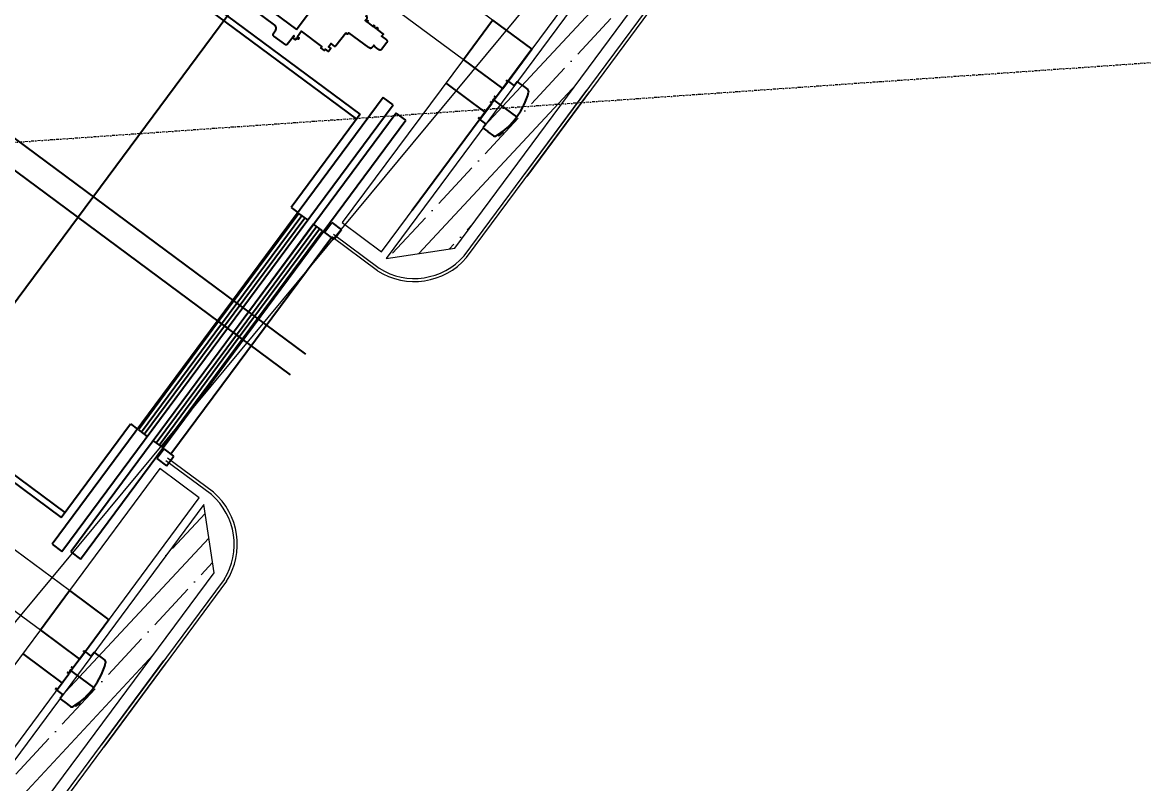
# Model space of a CAD drawing. Header units: millimetres. Extents: x -798 to 124478, y -405 to 121556.
# Drawn here: x 47515 to 52093, y 25462 to 28570 of the extents above; entities that cross this region are included whole.
import ezdxf
from ezdxf.enums import TextEntityAlignment as Align

# ---------------------------------------------------------------- set-up
doc = ezdxf.new("R2010")
doc.units = ezdxf.units.MM
doc.linetypes.add('CENTER', pattern=[2, 1.25, -0.25, 0.25, -0.25])
doc.linetypes.add('Strichpunkt', pattern=[25.4, 12.7, -6.35, 0, -6.35])
for name, color, linetype in [('0 @ 0.1', 7, 'Continuous'), ('0 @ 0.2', 7, 'Continuous'), ('0 @ 100', 7, 'Continuous'), ('0 @ 20', 7, 'Continuous'), ('0 @ 200', 7, 'Continuous'), ('0 @ 50', 7, 'Continuous'), ('0 @ 75', 7, 'Continuous'), ('1', 7, 'Continuous')]:
    doc.layers.add(name, color=color, linetype=linetype)
for name, color, linetype, lineweight in [('002 - Размеры', 255, 'Continuous', 9), ('A-AXES', 40, 'CENTER', 5), ('A-Hatch', 253, 'Continuous', 9), ('A-WALL-BRCK', 5, 'Continuous', 9), ('A-WALL-GVL', 5, 'Continuous', 13), ('LWA', 9, 'Continuous', 0), ('S-WALL', 5, 'Continuous', 15), ('тонкая 013', 4, 'Continuous', 18)]:
    doc.layers.add(name, color=color, linetype=linetype, lineweight=lineweight)
doc.styles.add('Arch-Dim', font='romans.shx', dxfattribs={"width": 0.75})

# ---------------------------------------------------------------- blocks, each defined once
blk = doc.blocks.new('ddddddddd')
at = {"layer": 'A-WALL-GVL', "ltscale": 50}
for p, q in [((3991336.2, 887670.5), (3991336.2, 887902.5)), ((3991348.7, 887670.1), (3991348.7, 887902.5)), ((3992473.7, 887670.1), (3992473.7, 887902.5)), ((3992486.2, 887670.5), (3992486.2, 887902.5)), ((3989834.2, 887422.5), (3990676.2, 887422.5)), ((3991088.2, 887422.5), (3990246.2, 887422.5)), ((3992734.2, 887422.5), (3993576.2, 887422.5)), ((3993988.2, 887422.5), (3993146.2, 887422.5)), ((3989833.7, 887410), (3990676.2, 887410)), ((3991088.7, 887410), (3990246.2, 887410)), ((3992733.7, 887410), (3993576.2, 887410)), ((3993988.7, 887410), (3993146.2, 887410))]:
    blk.add_line(p, q, dxfattribs=at)
for centre, radius, start, end in [((3991067.8, 887690.9), 269.1, 274.3366, 355.6634), ((3991067.8, 887690.9), 281.6, 274.2392, 355.7608), ((3992754.6, 887690.9), 281.6, 184.2392, 265.7608), ((3992754.6, 887690.9), 281.6, 184.2392, 265.7608), ((3992754.6, 887690.9), 269.1, 184.3366, 265.6634), ((3992754.6, 887690.9), 269.1, 184.3366, 265.6634)]:
    blk.add_arc(centre, radius, start, end, dxfattribs=at)
blk = doc.blocks.new('оси 2')
at = {"layer": 'A-AXES', "linetype": 'Strichpunkt', "transparency": 33554687}
blk.add_line((2275842.5, -2400709.9), (2165588.7, -2408442.3), dxfattribs=at)
blk = doc.blocks.new('*U74')
blk.add_lwpolyline([(0, 3.334), (11.053, 3.334), (11.053, 0), (0, 0)], close=True)
at = {"style": 'Arch-Dim', "width": 0.75}
blk.add_attdef('УРОВЕНЬ', text='', height=1.8, dxfattribs=at).set_placement((5.526, 0.774), align=Align.CENTER)
blk = doc.blocks.new('*U710')
at = {"layer": '0 @ 0.1', "transparency": 33554687, "xscale": 0.09999999999999994, "yscale": 0.09999999999999994, "zscale": 0.09999999999999994, "rotation": 359.9994288541457}
blk.add_blockref('*U74', (-589670.4, 21213.6), dxfattribs=at).add_auto_attribs({'УРОВЕНЬ': '+4,200'})
at = {"layer": '0 @ 0.2', "transparency": 33554687, "xscale": 0.2, "yscale": 0.2, "zscale": 0.2, "rotation": 265.9876910632498}
blk.add_blockref('*U74', (-588796.8, 21061.1), dxfattribs=at).add_auto_attribs({'УРОВЕНЬ': '+4,200'})
at = {"layer": '0 @ 100', "transparency": 33554687, "xscale": 100, "yscale": 100, "zscale": 100, "rotation": 4.011737790923141}
blk.add_blockref('*U74', (-589670.4, 21213.6), dxfattribs=at).add_auto_attribs({'УРОВЕНЬ': '+4,200'})
at = {"layer": '0 @ 20', "transparency": 33554687, "xscale": 19.99999999999999, "yscale": 19.99999999999999, "zscale": 19.99999999999999, "rotation": 265.9876910632498}
blk.add_blockref('*U74', (-588796.8, 21061.1), dxfattribs=at).add_auto_attribs({'УРОВЕНЬ': '+4,200'})
at = {"layer": '0 @ 200', "transparency": 33554687, "xscale": 199.9999999999999, "yscale": 199.9999999999999, "zscale": 199.9999999999999, "rotation": 265.9876910632498}
blk.add_blockref('*U74', (-588796.8, 21061.1), dxfattribs=at).add_auto_attribs({'УРОВЕНЬ': '+4,200'})
at = {"layer": '0 @ 50', "transparency": 33554687, "xscale": 49.99999999999998, "yscale": 49.99999999999998, "zscale": 49.99999999999998, "rotation": 265.9876910632498}
blk.add_blockref('*U74', (-588796.8, 21061.1), dxfattribs=at).add_auto_attribs({'УРОВЕНЬ': '+4,200'})
at = {"layer": '0 @ 75', "transparency": 33554687, "xscale": 75, "yscale": 75, "zscale": 75, "rotation": 265.9876910632499}
blk.add_blockref('*U74', (-588796.8, 21061.1), dxfattribs=at).add_auto_attribs({'УРОВЕНЬ': '+4,200'})
blk = doc.blocks.new('kkkj')
at = {"color": 5}
blk.add_blockref('*U710', (0, 0), dxfattribs=at)
blk = doc.blocks.new('MX14_Planview')
at = {"layer": '1'}
blk.add_lwpolyline([(250, -0.1), (249.9, -385.1), (248.1, -388.5), (246.3, -389.6), (244.3, -390.1), (239.8, -390.3), (236.2, -390.6), (233.4, -391.7), (232.1, -393.2), (231.2, -394.9), (231, -396.2), (231, -438.1), (230, -441.5), (229.9, -454.3), (229, -454.9), (228.3, -455.1), (227.1, -455.3), (226.3, -455.3), (222.5, -455.3), (222.3, -460), (221.8, -460.5), (221.8, -461.6), (221.6, -461.8), (220.9, -462.4), (219.9, -462.9), (218.8, -463.2), (217.3, -463.5), (215.8, -463.8), (214.3, -463.9), (212.2, -464), (210.7, -464), (209.7, -464), (208.6, -463.9), (207.3, -463.8), (207, -463.8), (207, -467.7), (206.5, -467.7), (206.5, -468.2), (212.5, -468.2), (212.5, -474.2), (206.5, -474.1), (206.5, -474.7), (207.9, -474.7), (207.9, -477.6), (206.5, -477.6), (206.5, -503.2), (212.5, -503.2), (212.5, -509.2), (206.5, -509.2), (206.5, -518.2), (212.5, -518.2), (212.5, -524.2), (206.5, -524.2), (206.5, -553.9), (206.1, -555.1), (205.7, -555.4), (204.7, -555.8), (195, -555.8), (195, -580.2), (194.1, -583.7), (193.1, -585.3), (191.7, -586.5), (190.1, -587.4), (188.4, -588), (186.5, -588.2), (185.1, -588.2), (152.8, -588.1), (151.6, -588), (149.8, -587.4), (148.7, -586.8), (147.5, -586), (146.3, -584.5), (145.9, -583.7), (145.4, -582.4), (145, -581.1), (145, -580.6), (145, -580.2), (145, -576.2), (145, -555.7), (146.5, -555.7), (146.5, -552.3), (144.3, -552.2), (141.5, -552), (134.8, -551.6), (133.1, -551.5), (132.4, -551.4), (131.4, -551.1), (131, -550.9), (130.3, -550.6), (129.5, -550), (129.1, -549.6), (128.5, -548.9), (128.2, -548.3), (128, -547.8), (127.8, -547.5), (127.6, -546.5), (127.5, -545.5), (127.5, -540.5), (127.4, -540.5), (127.4, -440.1), (121.2, -440.1), (118.5, -439.2), (118.5, -430.4), (53, -428.8), (50, -428.6), (49.1, -428.2), (48.6, -427.7), (48.5, -427.4), (48.5, -407.9), (32.5, -407.9), (31.5, -407), (31.5, -418.6), (16.5, -418.6), (16.5, -403.2), (9, -403.2), (9, -384.8), (16.5, -384.8), (16.5, -280.8), (-11, -280.8), (-11, -290.3), (-17, -290.3), (-17, -282.9), (-17.8, -282.9), (-17.8, -281.8), (-25.8, -281.8), (-25.8, -268.8), (-17.8, -268.8), (-17.8, -267.9), (-17, -267.8), (-17, -267.7), (-35.1, -266.8), (-61.7, -265.4), (-63, -265.3), (-63.8, -265.1), (-64.3, -264.9), (-64.7, -264.8), (-65.1, -264.5), (-65.5, -263.9), (-65.8, -263.5), (-66, -262.7), (-66, -262.3), (-66, -202), (-66, -198.1), (-64.1, -196.3), (-62.3, -195.1), (-60.5, -194.7), (-51.1, -193.8), (-41.4, -193), (-37, -191.6), (-32.9, -188.7), (-30.6, -185.8), (-28.8, -182.2), (-28, -178.1), (-28, -73.9), (-14.9, -73.2), (-8, -72.8), (-4.5, -72.6), (0, -71), (0, 71), (-4.1, 72.3), (-10.1, 72.6), (-28, 73.6), (-27, 176.9), (-28.8, 181.9), (-32.3, 187.7), (-40.5, 192.5), (-44.6, 193), (-51.1, 193.5), (-55.8, 194), (-61.5, 194.5), (-64.4, 196.3), (-66, 200.3), (-66, 201.7), (-66, 262), (-64.6, 264.5), (-61.8, 265.1), (-45.6, 265.9), (-17.8, 267.4), (-17.8, 268.3), (-25.8, 268.3), (-25.8, 281), (-17.9, 281), (-17.9, 282.1), (-17, 282.1), (-17, 289.7), (-11, 289.7), (-11, 280.2), (16.5, 280.2), (16.5, 384), (9, 384), (9, 403.4), (16.5, 403.4), (16.5, 418.3), (31.5, 418.3), (31.5, 406.6), (32.5, 407.6), (48.5, 407.6), (48.5, 426.9), (48.9, 428), (49.6, 428.4), (53, 428.5), (53, 461.7), (53, 462.8), (46.5, 462.8), (46.5, 488.8), (42.5, 488.8), (42.9, 510.9), (44, 512.4), (47.5, 513.8), (72, 513.8), (109.3, 513.5), (112, 511.2), (115.3, 507.6), (116.2, 505.1), (116.5, 503.7), (116.5, 498), (116.8, 495.5), (118.6, 491.7), (121.9, 489), (125.8, 487.9), (161.5, 487.8), (165, 486.4), (165.9, 485.2), (166.5, 482.8), (166.5, 467.8), (182.1, 467.8), (195.2, 467.7), (196.7, 467.4), (197.6, 467.2), (199.7, 466.3), (201.5, 465.1), (203.1, 463.6), (204.5, 461.7), (205.6, 459.5), (206.3, 456.9), (206.3, 452.8), (206.5, 427.8), (217.1, 427.2), (225.3, 427.2), (228.8, 425.4), (230.8, 422.3), (231, 420.8), (231.1, 395.2), (231.1, 393.2), (233.4, 391.4), (235.1, 390.6), (235.7, 390.4), (238.3, 390.1), (244.6, 389.8), (246.5, 389.2), (248.1, 388.2), (249, 387.2), (249.3, 386.6), (249.6, 386.1), (249.7, 385.4), (249.9, 384.8), (250, 383.8), (250, -0.2)], dxfattribs=at)
blk.add_lwpolyline([(10.5, -260.1), (110.5, -260.1), (110.5, 259.9), (10.5, 259.9)], close=True, dxfattribs=at)
blk = doc.blocks.new('57T')
at = {"layer": '1'}
for p, q in [((32571.9, -529.7), (32571.9, 1870.3)), ((32676.9, -529.7), (32676.9, 1870.3)), ((31546.9, 1300.3), (31546.9, -124.7)), ((33596.9, -124.7), (33596.9, 1300.3)), ((31571.9, 1275.3), (31571.9, -124.7)), ((33571.9, -124.7), (33571.9, 1275.3)), ((34226.9, 550.3), (31126.9, 550.3)), ((31546.9, -124.7), (32021.9, -124.7)), ((32021.9, -124.7), (32021.9, -159.7)), ((33596.9, -124.7), (33121.9, -124.7)), ((33121.9, -124.7), (33121.9, -159.7)), ((33706.9, -159.7), (31436.9, -159.7)), ((31436.9, -159.7), (31436.9, -209.7)), ((32571.9, -164.7), (32021.9, -164.7)), ((32021.9, -164.7), (32021.9, -209.7)), ((32021.9, -179.7), (32571.9, -179.7)), ((33121.9, -164.7), (32571.9, -164.7)), ((32571.9, -164.7), (32571.9, -209.7)), ((32571.9, -209.7), (32571.9, -164.7)), ((32571.9, -179.7), (33121.9, -179.7)), ((33121.9, -209.7), (33121.9, -164.7)), ((33706.9, -209.7), (33706.9, -159.7)), ((31436.9, -209.7), (33706.9, -209.7)), ((32021.9, -194.7), (32571.9, -194.7)), ((32021.9, -209.7), (32571.9, -209.7)), ((32571.9, -194.7), (33121.9, -194.7)), ((32571.9, -209.7), (33121.9, -209.7)), ((33687.4, -239.7), (31456.4, -239.7)), ((31456.4, -239.7), (31456.4, -289.7)), ((32571.9, -239.7), (32021.9, -239.7)), ((32021.9, -239.7), (32021.9, -284.7)), ((32021.9, -254.7), (32571.9, -254.7)), ((32021.9, -269.7), (32571.9, -269.7)), ((33121.9, -239.7), (32571.9, -239.7)), ((32571.9, -239.7), (32571.9, -284.7)), ((32571.9, -284.7), (32571.9, -239.7)), ((32571.9, -254.7), (33121.9, -254.7)), ((32571.9, -269.7), (33121.9, -269.7)), ((33121.9, -284.7), (33121.9, -239.7)), ((33687.4, -289.7), (33687.4, -239.7)), ((31456.4, -289.7), (33687.4, -289.7)), ((32021.9, -294.7), (31971.9, -294.7)), ((31971.9, -294.7), (31971.9, -344.7)), ((32021.9, -284.7), (32571.9, -284.7)), ((32021.9, -344.7), (32021.9, -294.7)), ((32571.9, -284.7), (33121.9, -284.7)), ((33121.9, -294.7), (33171.9, -294.7)), ((33121.9, -344.7), (33121.9, -294.7)), ((33171.9, -294.7), (33171.9, -344.7)), ((31006.9, -529.7), (31006.9, -329.7)), ((31126.9, -529.7), (31126.9, -329.7)), ((31971.9, -344.7), (32021.9, -344.7)), ((32021.9, -329.7), (33121.9, -329.7)), ((33171.9, -344.7), (33121.9, -344.7)), ((33906.9, -529.7), (33906.9, -329.7)), ((34026.9, -529.7), (34026.9, -329.7)), ((34226.9, -529.7), (33406.9, -529.7)), ((34026.9, -529.7), (34226.9, -529.7)), ((34226.9, -529.7), (34226.9, -529.7))]:
    blk.add_line(p, q, dxfattribs=at)
at = {"layer": '1', "ltscale": 0.25}
for p, q in [((30969.4, -524.7), (30969.4, -559.1)), ((30969.4, -524.7), (30969.9, -524.7)), ((30970.4, -522.7), (30972.1, -522.7)), ((30970.4, -524.2), (30970.4, -522.7)), ((30973.1, -523.7), (30973.1, -528.7)), ((30974.1, -529.7), (31051.6, -529.7)), ((31052.6, -528.7), (31052.6, -523.7)), ((31053.6, -522.7), (31054.3, -522.7)), ((31055.3, -523.7), (31055.3, -528.7)), ((31056.3, -529.7), (31062.2, -529.7)), ((31066.9, -522.7), (31066.9, -643.7)), ((31077.5, -529.7), (31071.6, -529.7)), ((31078.5, -523.7), (31078.5, -528.7)), ((31080.2, -522.7), (31079.5, -522.7)), ((31081.2, -528.7), (31081.2, -523.7)), ((31159.7, -529.7), (31082.2, -529.7)), ((31160.7, -523.7), (31160.7, -528.7)), ((31163.4, -522.7), (31161.7, -522.7)), ((31163.4, -524.2), (31163.4, -522.7)), ((31164.4, -524.7), (31163.9, -524.7)), ((31164.4, -524.7), (31164.4, -559.1)), ((33869.4, -524.7), (33869.4, -559.1)), ((33869.4, -524.7), (33869.9, -524.7)), ((33870.4, -522.7), (33872.1, -522.7)), ((33870.4, -524.2), (33870.4, -522.7)), ((33873.1, -523.7), (33873.1, -528.7)), ((33874.1, -529.7), (33951.6, -529.7)), ((33952.6, -528.7), (33952.6, -523.7)), ((33953.6, -522.7), (33954.3, -522.7)), ((33955.3, -523.7), (33955.3, -528.7)), ((33956.3, -529.7), (33962.2, -529.7)), ((33966.9, -522.7), (33966.9, -643.7)), ((33977.5, -529.7), (33971.6, -529.7)), ((33978.5, -523.7), (33978.5, -528.7)), ((33980.2, -522.7), (33979.5, -522.7)), ((33981.2, -528.7), (33981.2, -523.7)), ((34059.7, -529.7), (33982.2, -529.7)), ((34060.7, -523.7), (34060.7, -528.7)), ((34063.4, -522.7), (34061.7, -522.7)), ((34063.4, -524.2), (34063.4, -522.7)), ((34064.4, -524.7), (34063.9, -524.7)), ((34064.4, -524.7), (34064.4, -559.1)), ((30949.4, -561.6), (30949.4, -585.4)), ((30949.4, -586.2), (30949.4, -614.4)), ((30967.4, -561.1), (30949.9, -561.1)), ((31183.9, -561.1), (31166.4, -561.1)), ((31184.4, -585.3), (31184.4, -561.6)), ((31184.4, -587.4), (31184.4, -614.4)), ((33849.4, -561.6), (33849.4, -585.4)), ((33849.4, -586.2), (33849.4, -614.4)), ((33867.4, -561.1), (33849.9, -561.1)), ((34083.9, -561.1), (34066.4, -561.1)), ((34084.4, -585.3), (34084.4, -561.6)), ((34084.4, -587.4), (34084.4, -614.4)), ((30964.2, -627.1), (30962.6, -631.6)), ((30962.6, -631.6), (30983.5, -638.4)), ((30963.9, -628.1), (30984.8, -634.8)), ((30964.2, -627.1), (30985.2, -633.9)), ((30976.9, -636.2), (30976.9, -636.2)), ((30985.2, -633.9), (30983.5, -638.4)), ((33864.2, -627.1), (33862.6, -631.6)), ((33862.6, -631.6), (33883.5, -638.4)), ((33863.9, -628.1), (33884.8, -634.8)), ((33864.2, -627.1), (33885.2, -633.9)), ((33876.9, -636.2), (33876.9, -636.2)), ((33885.2, -633.9), (33883.5, -638.4))]:
    blk.add_line(p, q, dxfattribs=at)
at = {"layer": '1'}
for points in [[(31326.9, -529.7), (31126.9, -529.7), (31126.9, -329.7), (31326.9, -329.7)], [(34226.9, -529.7), (34026.9, -529.7), (34026.9, -329.7), (34226.9, -329.7)]]:
    blk.add_lwpolyline(points, close=True, dxfattribs=at)
at = {"layer": '1', "ltscale": 0.25}
for centre, radius, start, end in [((30969.9, -524.2), 0.5, 270, 0), ((30972.1, -523.7), 1, 0, 90), ((30974.1, -528.7), 1, 180, 270), ((31051.6, -528.7), 1, 270, 0), ((31053.6, -523.7), 1, 90, 180), ((31054.3, -523.7), 1, 0, 90), ((31056.3, -528.7), 1, 180, 270), ((31062.2, -528.7), 1, 270, 358.6589), ((31066.9, -528.8), 3.7, 90, 178.6589), ((31066.9, -528.8), 3.7, 1.3411, 90), ((31071.6, -528.7), 1, 181.3411, 270), ((31077.5, -528.7), 1, 270, 0), ((31079.5, -523.7), 1, 90, 180), ((31080.2, -523.7), 1, 0, 90), ((31082.2, -528.7), 1, 180, 270), ((31159.7, -528.7), 1, 270, 0), ((31161.7, -523.7), 1, 90, 180), ((31163.9, -524.2), 0.5, 180, 270), ((33869.9, -524.2), 0.5, 270, 0), ((33872.1, -523.7), 1, 0, 90), ((33874.1, -528.7), 1, 180, 270), ((33951.6, -528.7), 1, 270, 0), ((33953.6, -523.7), 1, 90, 180), ((33954.3, -523.7), 1, 0, 90), ((33956.3, -528.7), 1, 180, 270), ((33962.2, -528.7), 1, 270, 358.6589), ((33966.9, -528.8), 3.7, 90, 178.6589), ((33966.9, -528.8), 3.7, 1.3411, 90), ((33971.6, -528.7), 1, 181.3411, 270), ((33977.5, -528.7), 1, 270, 0), ((33979.5, -523.7), 1, 90, 180), ((33980.2, -523.7), 1, 0, 90), ((33982.2, -528.7), 1, 180, 270), ((34059.7, -528.7), 1, 270, 0), ((34061.7, -523.7), 1, 90, 180), ((34063.9, -524.2), 0.5, 180, 270), ((30949.9, -561.6), 0.5, 90, 180), ((30967.4, -559.1), 2, 270, 0), ((31166.4, -559.1), 2, 180, 270), ((31183.9, -561.6), 0.5, 0, 90), ((31184.1, -585.3), 0.3, 312.604, 0), ((33849.9, -561.6), 0.5, 90, 180), ((33867.4, -559.1), 2, 270, 0), ((34066.4, -559.1), 2, 180, 270), ((34083.9, -561.6), 0.5, 0, 90), ((34084.1, -585.3), 0.3, 312.604, 0), ((30959.4, -614.4), 10, 180, 248.2418), ((31066.9, -345), 300, 248.2418, 291.7582), ((31174.4, -614.4), 10, 291.7582, 0), ((33859.4, -614.4), 10, 180, 248.2418), ((33966.9, -345), 300, 248.2418, 291.7582), ((34074.4, -614.4), 10, 291.7582, 0)]:
    blk.add_arc(centre, radius, start, end, dxfattribs=at)
at = {"layer": 'тонкая 013'}
for p, q in [((34226.9, -529.7), (34226.9, 1870.3)), ((31126.9, 1670.3), (31126.9, -329.7)), ((31326.9, -329.7), (31326.9, 1670.3)), ((34026.9, 1670.3), (34026.9, -329.7)), ((31126.9, -329.7), (30296.9, -329.7)), ((31946.9, -329.7), (31326.9, -329.7)), ((31946.9, -529.7), (31946.9, -329.7)), ((34026.9, -329.7), (33196.9, -329.7)), ((33196.9, -329.7), (33196.9, -529.7)), ((30296.9, -529.7), (31946.9, -529.7)), ((33196.9, -529.7), (34026.9, -529.7)), ((34846.9, -529.7), (34226.9, -529.7))]:
    blk.add_line(p, q, dxfattribs=at)
blk.add_blockref('MX14_Planview', (33708.9, 550.3))

msp = doc.modelspace()

# ---------------------------------------------------------------- hatches: boundary and pattern name
at = {"layer": 'A-Hatch'}
h = msp.add_hatch(dxfattribs=at)
h.set_pattern_fill('ANSI35', color=256, scale=25, angle=-177.9339, style=0)
h.set_pattern_definition([(227.066067, (-60112.4, -643780.97), (116.227165, -108.13329), []), (227.066067, (-60224.58, -643785.02), (116.227165, -108.13329), [198.4375, -39.6875, 0, -39.6875])])
h.paths.add_polyline_path([(49982.7, 28931.2), (50025.1, 28652.5), (49280.7, 27648.2), (48999.4, 27605.5)])
h = msp.add_hatch(dxfattribs=at)
h.set_pattern_fill('ANSI35', color=256, scale=25, angle=-177.9339, style=0)
h.set_pattern_definition([(227.066067, (-61839.5, -646111.06), (116.227165, -108.13329), []), (227.066067, (-61951.69, -646115.11), (116.227165, -108.13329), [198.4375, -39.6875, 0, -39.6875])])
h.paths.add_polyline_path([(48255.6, 26601.1), (48298, 26322.5), (47553.6, 25318.1), (47272.3, 25275.4)])

# ---------------------------------------------------------------- linework, layer by layer
at = {"layer": 'LWA', "ltscale": 5}
msp.add_lwpolyline([(44052.3, 25062.9), (45969.6, 24296), (51366.1, 30796.3)], dxfattribs=at)
at = {"layer": 'S-WALL'}
for p, q in [((49000.2, 27605.6), (49280.7, 27648.3)), ((48298.1, 26322.5), (48255.6, 26601.1))]:
    msp.add_line(p, q, dxfattribs=at)
for points in [[(49982.7, 28931.2), (49000.2, 27605.6)], [(49280.7, 27648.2), (50025.1, 28652.5)], [(48255.6, 26601.1), (47273.1, 25275.6)], [(47554, 25318.7), (48298.1, 26322.6)]]:
    msp.add_lwpolyline(points, dxfattribs=at)

# ---------------------------------------------------------------- block references
msp.add_blockref('оси 2', (-2159419.1, 2433624.2))
at = {"layer": '002 - Размеры', "rotation": 53.45382309332265}
msp.add_blockref('ddddddddd', (-1615301.4, -3708488.6), dxfattribs=at)
at = {"layer": 'A-WALL-BRCK', "transparency": 33554687}
msp.add_blockref('kkkj', (635669.9, 9640.3), dxfattribs=at)
at = {"layer": 'Defpoints', "rotation": 53.45382308918641}
msp.add_blockref('57T', (28788.6, 1278.6), dxfattribs=at)

doc.saveas('drawing.dxf')
